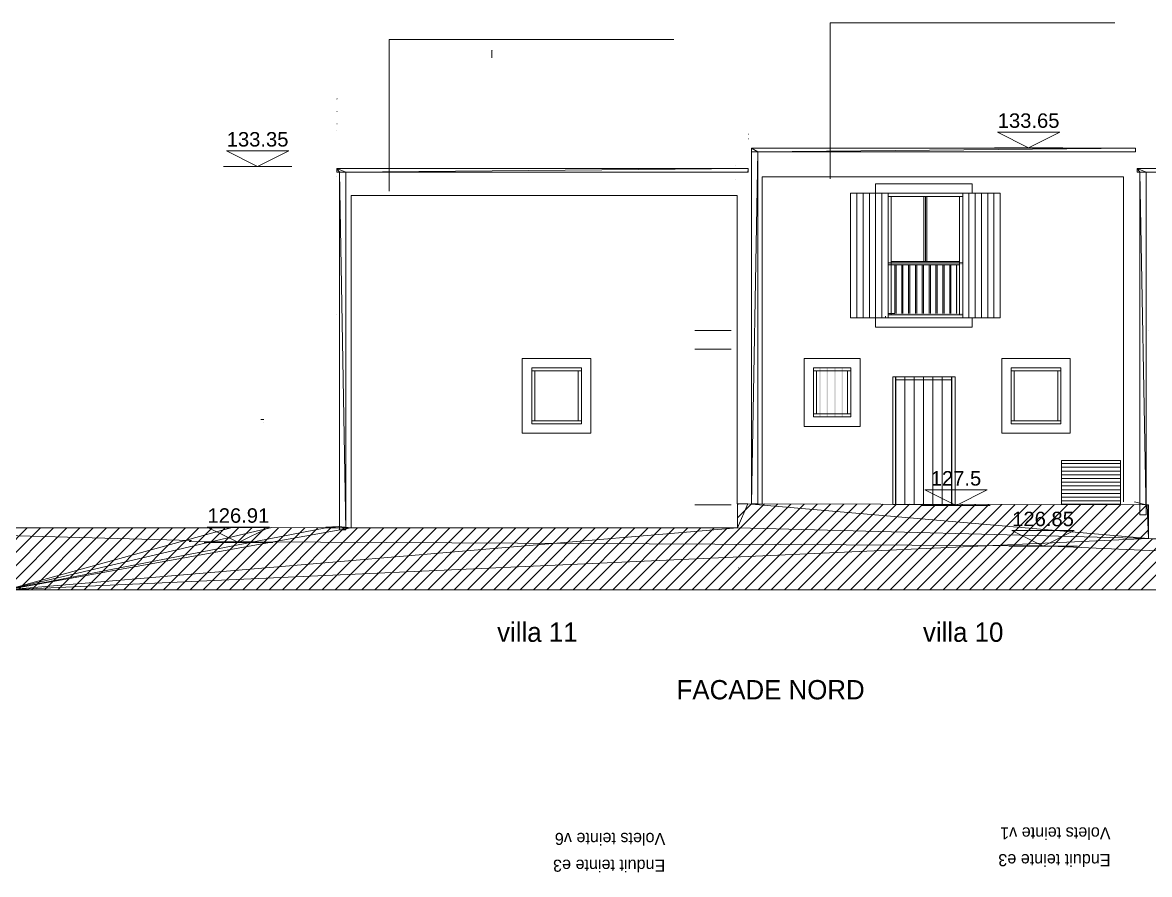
# Model space of a CAD drawing. Header units: metres. Extents: x 1.8 to 61.8, y -53.3 to -11.3.
# Drawn here: x 13.11 to 22.16, y -46.9 to -40.06 of the extents above; entities that cross this region are included whole.
import ezdxf
from ezdxf.enums import TextEntityAlignment as Align
from ezdxf.lldxf.tags import DXFTag

# ---------------------------------------------------------------- set-up
doc = ezdxf.new("R2010")
doc.units = ezdxf.units.M
doc.header["$MEASUREMENT"] = 0
for name, color, linetype in [('Calque commun', 7, 'Continuous'), ('Calque79', 7, 'Continuous'), ('Cotations', 7, 'Continuous'), ('Textes', 7, 'Continuous')]:
    doc.layers.add(name, color=color, linetype=linetype)
doc.styles.add('Arial', font='arial.ttf', dxfattribs={"height": 0.231939})
doc.styles.add('Century Gothic', font='GOTHIC.TTF', dxfattribs={"height": 0.310302})
doc.styles.add('Century Gothic2', font='GOTHIC.TTF', dxfattribs={"height": 0.193938})
tags = doc.linetypes.add('HIDDEN', pattern=[0.375, 0.25, -0.125]).pattern_tags.tags
tags[6:7] = [DXFTag(74, 4), DXFTag(75, 0), DXFTag(340, '0'), DXFTag(46, 1.0), DXFTag(50, 0.0), DXFTag(44, 0.0), DXFTag(45, 0.0)]
tags[4:5] = [DXFTag(74, 4), DXFTag(75, 0), DXFTag(340, '0'), DXFTag(46, 1.0), DXFTag(50, 0.0), DXFTag(44, 0.0), DXFTag(45, 0.0)]

# ---------------------------------------------------------------- blocks, each defined once
blk = doc.blocks.new('hatch')
at = {"layer": 'Calque commun', "color": 8, "linetype": 'Continuous', "lineweight": 9}
for p, q in [((-52.016, 28.124), (-52.016, 26.124)), ((-51.916, 28.124), (-51.916, 26.124)), ((-51.816, 28.124), (-51.816, 26.124)), ((-51.716, 28.124), (-51.716, 26.124)), ((-51.616, 28.124), (-51.616, 26.124)), ((-51.516, 28.124), (-51.516, 26.124))]:
    blk.add_line(p, q, dxfattribs=at)
mesh = blk.add_polyface(dxfattribs=at)
corners = [(-52.116, 28.124), (-52.116, 26.124), (-51.516, 26.124), (-51.516, 28.124)]
mesh.append_faces([[corners[k] for k in face] for face in [(0, 1, 2, 3)]], dxfattribs={"color": 8})
blk = doc.blocks.new('hatch2')
at = {"layer": 'Calque commun', "color": 8, "linetype": 'Continuous', "lineweight": 9}
for p, q in [((-53.816, 26.124), (-53.816, 28.124)), ((-53.716, 26.124), (-53.716, 28.124)), ((-53.616, 26.124), (-53.616, 28.124)), ((-53.516, 26.124), (-53.516, 28.124)), ((-53.416, 26.124), (-53.416, 28.124)), ((-53.316, 26.124), (-53.316, 28.124))]:
    blk.add_line(p, q, dxfattribs=at)
mesh = blk.add_polyface(dxfattribs=at)
corners = [(-53.316, 28.124), (-53.916, 28.124), (-53.916, 26.124), (-53.316, 26.124)]
mesh.append_faces([[corners[k] for k in face] for face in [(0, 1, 2, 3)]], dxfattribs={"color": 8})
blk = doc.blocks.new('hatch12')
at = {"layer": 'Calque commun', "color": 8, "linetype": 'Continuous', "lineweight": 9}
for p, q in [((-53.198, 23.128), (-53.198, 25.178)), ((-53.048, 23.128), (-53.048, 25.178)), ((-52.898, 23.128), (-52.898, 25.178)), ((-52.748, 23.128), (-52.748, 25.178)), ((-52.598, 23.128), (-52.598, 25.178)), ((-52.448, 23.128), (-52.448, 25.178)), ((-52.298, 23.128), (-52.298, 25.178))]:
    blk.add_line(p, q, dxfattribs=at)
at = {"layer": 'Calque commun', "color": 8, "linetype": 'Continuous', "lineweight": 18}
mesh = blk.add_polyface(dxfattribs=at)
corners = [(-53.24, 25.178), (-53.24, 23.128), (-52.24, 23.128), (-52.24, 25.178)]
mesh.append_faces([[corners[k] for k in face] for face in [(0, 1, 2, 3)]], dxfattribs={"color": 8})
blk = doc.blocks.new('Block4')
at = {"layer": 'Calque commun', "color": 0, "linetype": 'Continuous', "lineweight": 9}
blk.add_line((-0.55, 0), (0.55, 0), dxfattribs=at)
blk.add_polyline3d([(-0.5, 0.25, 0), (0, 0, 0), (0.5, 0.25, 0), (-0.5, 0.25, 0)], dxfattribs=at)
blk = doc.blocks.new('Lvl1')
at = {"layer": 'Calque commun', "color": 0, "linetype": 'ByBlock', "lineweight": -2}
blk.add_blockref('Block4', (0, 0), dxfattribs=at)
blk = doc.blocks.new('FACADE VILLA 9 10 11-2')
at = {"layer": 'Cotations', "color": 250, "linetype": 'ByBlock', "lineweight": -2}
blk.add_blockref('Lvl1', (-63.437, 28.555), dxfattribs=at)
at = {"layer": 'Cotations', "color": 212, "linetype": 'ByBlock', "lineweight": -2, "style": 'Arial'}
blk.add_text('133.35', height=0.2319, dxfattribs=at).set_placement((-63.438, 28.805), align=Align.BOTTOM_CENTER)
blk = doc.blocks.new('FACADE VILLA 9 10 11-3')
at = {"layer": 'Cotations', "color": 250, "linetype": 'ByBlock', "lineweight": -2}
blk.add_blockref('Lvl1', (-51.058, 28.855), dxfattribs=at)
at = {"layer": 'Cotations', "color": 212, "linetype": 'ByBlock', "lineweight": -2, "style": 'Arial'}
blk.add_text('133.65', height=0.2319, dxfattribs=at).set_placement((-51.059, 29.105), align=Align.BOTTOM_CENTER)
blk = doc.blocks.new('hatch18')
at = {"layer": 'Calque commun', "color": 11, "linetype": 'Continuous', "lineweight": 9}
for p, q in [((-50.532, 23.786), (-49.582, 23.786)), ((-50.532, 23.726), (-49.582, 23.726)), ((-50.532, 23.666), (-49.582, 23.666)), ((-50.532, 23.606), (-49.582, 23.606)), ((-50.532, 23.546), (-49.582, 23.546)), ((-50.532, 23.486), (-49.582, 23.486)), ((-50.532, 23.426), (-49.582, 23.426)), ((-50.532, 23.366), (-49.582, 23.366)), ((-50.532, 23.306), (-49.582, 23.306)), ((-50.532, 23.246), (-49.582, 23.246)), ((-50.532, 23.186), (-49.582, 23.186))]:
    blk.add_line(p, q, dxfattribs=at)
mesh = blk.add_polyface(dxfattribs=at)
corners = [(-50.532, 23.832), (-49.582, 23.832), (-49.582, 23.132), (-50.532, 23.132)]
mesh.append_faces([[corners[k] for k in face] for face in [(0, 1, 2, 3)]], dxfattribs={"color": 11})
blk = doc.blocks.new('FACADE VILLA 9 10 11-13')
at = {"layer": 'Cotations', "color": 250, "linetype": 'ByBlock', "lineweight": -2}
blk.add_blockref('Lvl1', (-52.224, 23.113), dxfattribs=at)
at = {"layer": 'Cotations', "color": 212, "linetype": 'ByBlock', "lineweight": -2, "style": 'Arial'}
blk.add_text('127.5', height=0.2319, dxfattribs=at).set_placement((-52.225, 23.363), align=Align.BOTTOM_CENTER)
blk = doc.blocks.new('FACADE VILLA 9 10 11-14')
at = {"layer": 'Cotations', "color": 250, "linetype": 'ByBlock', "lineweight": -2}
blk.add_blockref('Lvl1', (-50.826, 22.461), dxfattribs=at)
at = {"layer": 'Cotations', "color": 212, "linetype": 'ByBlock', "lineweight": -2, "style": 'Arial'}
blk.add_text('126.85', height=0.2319, dxfattribs=at).set_placement((-50.827, 22.711), align=Align.BOTTOM_CENTER)
blk = doc.blocks.new('FACADE VILLA 9 10 11-15')
at = {"layer": 'Cotations', "color": 250, "linetype": 'ByBlock', "lineweight": -2}
blk.add_blockref('Lvl1', (-63.745, 22.516), dxfattribs=at)
at = {"layer": 'Cotations', "color": 212, "linetype": 'ByBlock', "lineweight": -2, "style": 'Arial'}
blk.add_text('126.91', height=0.2319, dxfattribs=at).set_placement((-63.746, 22.766), align=Align.BOTTOM_CENTER)
blk = doc.blocks.new('hatch23')
at = {"layer": 'Calque commun', "color": 7, "linetype": 'Continuous', "lineweight": 9}
for p, q in [((-55.298, 23.137), (-56.675, 21.761)), ((-55.087, 23.137), (-56.462, 21.761)), ((-54.875, 23.136), (-56.25, 21.761)), ((-54.663, 23.136), (-56.038, 21.761)), ((-54.452, 23.135), (-55.826, 21.761)), ((-55.723, 23.137), (-55.735, 23.124)), ((-55.51, 23.137), (-55.735, 22.912)), ((-54.24, 23.135), (-55.614, 21.761)), ((-54.028, 23.134), (-55.402, 21.761)), ((-53.817, 23.134), (-55.19, 21.761)), ((-53.605, 23.133), (-54.978, 21.761)), ((-53.393, 23.133), (-54.765, 21.761)), ((-53.181, 23.133), (-54.553, 21.761)), ((-52.97, 23.132), (-54.341, 21.761)), ((-52.758, 23.132), (-54.129, 21.761)), ((-52.546, 23.131), (-53.917, 21.761)), ((-52.335, 23.131), (-53.705, 21.761)), ((-52.123, 23.13), (-53.493, 21.761)), ((-51.911, 23.13), (-53.281, 21.761)), ((-51.7, 23.13), (-53.068, 21.761)), ((-51.488, 23.129), (-52.856, 21.761)), ((-51.276, 23.129), (-52.644, 21.761)), ((-51.065, 23.128), (-52.432, 21.761)), ((-50.853, 23.128), (-52.22, 21.761)), ((-50.641, 23.127), (-52.008, 21.761)), ((-50.429, 23.127), (-51.796, 21.761)), ((-50.218, 23.126), (-51.583, 21.761)), ((-50.006, 23.126), (-51.371, 21.761)), ((-49.794, 23.126), (-51.159, 21.761)), ((-49.583, 23.125), (-50.947, 21.761)), ((-49.371, 23.125), (-50.735, 21.761)), ((-49.159, 23.124), (-50.523, 21.761)), ((-49.135, 22.936), (-50.311, 21.761)), ((-66.926, 22.752), (-67.472, 22.207)), ((-66.714, 22.752), (-67.472, 21.994)), ((-66.502, 22.752), (-67.472, 21.782)), ((-67.139, 22.752), (-67.471, 22.419)), ((-66.29, 22.752), (-67.281, 21.761)), ((-66.078, 22.752), (-67.069, 21.761)), ((-65.866, 22.752), (-66.857, 21.761)), ((-65.654, 22.752), (-66.645, 21.761)), ((-65.442, 22.752), (-66.433, 21.761)), ((-65.229, 22.752), (-66.22, 21.761)), ((-65.017, 22.752), (-66.008, 21.761)), ((-64.805, 22.752), (-65.796, 21.761)), ((-64.593, 22.752), (-65.584, 21.761)), ((-64.381, 22.752), (-65.372, 21.761)), ((-64.169, 22.752), (-65.16, 21.761)), ((-63.957, 22.752), (-64.948, 21.761)), ((-63.744, 22.753), (-64.736, 21.761)), ((-63.53, 22.754), (-64.523, 21.761)), ((-63.316, 22.756), (-64.311, 21.761)), ((-63.104, 22.756), (-64.099, 21.761)), ((-62.893, 22.755), (-63.887, 21.761)), ((-62.682, 22.754), (-63.675, 21.761)), ((-62.471, 22.753), (-63.463, 21.761)), ((-62.244, 22.768), (-63.251, 21.761)), ((-62.036, 22.763), (-63.039, 21.761)), ((-61.835, 22.752), (-62.826, 21.761)), ((-61.623, 22.752), (-62.614, 21.761)), ((-61.411, 22.752), (-62.402, 21.761)), ((-61.199, 22.752), (-62.19, 21.761)), ((-60.987, 22.752), (-61.978, 21.761)), ((-60.775, 22.752), (-61.766, 21.761)), ((-60.563, 22.752), (-61.554, 21.761)), ((-60.35, 22.752), (-61.341, 21.761)), ((-60.138, 22.752), (-61.129, 21.761)), ((-59.926, 22.752), (-60.917, 21.761)), ((-59.714, 22.752), (-60.705, 21.761)), ((-59.502, 22.752), (-60.493, 21.761)), ((-59.29, 22.752), (-60.281, 21.761)), ((-59.078, 22.752), (-60.069, 21.761)), ((-58.865, 22.752), (-59.857, 21.761)), ((-58.653, 22.752), (-59.644, 21.761)), ((-58.441, 22.752), (-59.432, 21.761)), ((-58.229, 22.752), (-59.22, 21.761)), ((-58.017, 22.752), (-59.008, 21.761)), ((-57.805, 22.752), (-58.796, 21.761)), ((-57.593, 22.752), (-58.584, 21.761)), ((-57.381, 22.752), (-58.372, 21.761)), ((-57.168, 22.752), (-58.16, 21.761)), ((-56.956, 22.752), (-57.947, 21.761)), ((-56.744, 22.752), (-57.735, 21.761)), ((-56.532, 22.752), (-57.523, 21.761)), ((-56.32, 22.752), (-57.311, 21.761)), ((-56.108, 22.752), (-57.099, 21.761)), ((-55.896, 22.752), (-56.887, 21.761)), ((-49.135, 22.724), (-50.099, 21.761)), ((-49.068, 22.579), (-49.886, 21.761)), ((-48.865, 22.57), (-49.674, 21.761)), ((-48.662, 22.561), (-49.462, 21.761)), ((-48.459, 22.552), (-49.25, 21.761))]:
    blk.add_line(p, q, dxfattribs=at)
at = {"layer": 'Calque commun', "color": 7, "linetype": 'Continuous', "lineweight": 18}
mesh = blk.add_polyface(dxfattribs=at)
corners = [(-49.135, 22.582), (-55.735, 22.752), (-67.472, 21.761), (-42.716, 22.323), (-42.716, 22.323), (-39.84, 21.761), (-62.134, 22.774), (-62.341, 22.762), (-62.341, 22.752), (-39.845, 22.115), (-61.934, 22.752), (-45.202, 22.409), (-63.208, 22.757), (-44.309, 22.395), (-63.865, 22.752), (-67.471, 22.752), (-49.135, 23.124), (-49.158, 23.124), (-55.569, 23.138), (-55.735, 23.137)]
mesh.append_faces([[corners[k] for k in face] for face in [(0, 5, 11)]], dxfattribs={"vtx0": -1, "vtx1": -1, "color": 7})
mesh.append_faces([[corners[k] for k in face] for face in [(0, 1, 2), (8, 2, 10), (0, 18, 1)]], dxfattribs={"vtx0": -1, "vtx1": -1, "vtx2": -1, "color": 7})
mesh.append_faces([[corners[k] for k in face] for face in [(5, 13, 11), (0, 2, 5), (0, 17, 18)]], dxfattribs={"vtx0": -1, "vtx2": -1, "color": 7})
mesh.append_faces([[corners[k] for k in face] for face in [(9, 3, 5), (19, 1, 18)]], dxfattribs={"vtx1": -1, "color": 7})
mesh.append_faces([[corners[k] for k in face] for face in [(3, 4, 5), (1, 10, 2), (8, 12, 2), (4, 13, 5), (10, 6, 8), (12, 14, 2)]], dxfattribs={"vtx1": -1, "vtx2": -1, "color": 7})
mesh.append_faces([[corners[k] for k in face] for face in [(6, 7, 8), (14, 15, 2), (0, 16, 17)]], dxfattribs={"vtx2": -1, "color": 7})
blk = doc.blocks.new('FACADE VILLA 9 10 11-30')
at = {"layer": 'Calque commun', "color": 7, "linetype": 'Continuous', "lineweight": 9}
for p, q in [((-59.676, 30.42), (-59.677, 30.414)), ((-59.677, 30.405), (-59.677, 30.414)), ((-59.677, 30.405), (-59.677, 30.394)), ((-59.676, 30.423), (-59.676, 30.423)), ((-59.676, 30.423), (-59.676, 30.423)), ((-59.676, 30.423), (-59.676, 30.42)), ((-59.676, 30.42), (-59.676, 30.423)), ((-59.671, 30.423), (-59.671, 30.42)), ((-59.666, 30.42), (-59.667, 30.423)), ((-59.677, 30.344), (-59.678, 30.322)), ((-59.678, 30.322), (-59.678, 30.298)), ((-59.677, 30.394), (-59.677, 30.38)), ((-59.677, 30.38), (-59.677, 30.38)), ((-59.677, 30.38), (-59.677, 30.38)), ((-59.677, 30.38), (-59.677, 30.363)), ((-59.677, 30.363), (-59.677, 30.363)), ((-59.677, 30.363), (-59.677, 30.344)), ((-62.167, 29.635), (-62.162, 29.647)), ((-62.167, 29.439), (-62.162, 29.439)), ((-62.167, 29.239), (-62.162, 29.239)), ((-55.562, 29.075), (-55.557, 29.075)), ((-55.557, 29), (-55.562, 29)), ((-55.762, 28.575), (-55.762, 28.574)), ((-55.571, 28.48), (-55.558, 28.48)), ((-62.167, 28.389), (-62.167, 28.389)), ((-62.167, 28.389), (-62.167, 28.389)), ((-62.167, 28.389), (-62.167, 28.389)), ((-62.167, 28.389), (-62.167, 28.389)), ((-53.516, 28.124), (-53.316, 28.124)), ((-53.316, 28.124), (-52.116, 28.124)), ((-53.316, 26.124), (-53.316, 28.124)), ((-52.166, 28.074), (-53.316, 28.074)), ((-53.266, 28.074), (-53.266, 27.028)), ((-52.741, 28.074), (-52.741, 27.028)), ((-52.716, 28.074), (-52.716, 27.028)), ((-52.691, 28.074), (-52.691, 27.028)), ((-52.166, 28.074), (-52.166, 26.174)), ((-52.116, 28.074), (-52.166, 28.074)), ((-52.116, 28.124), (-52.116, 26.149)), ((-52.116, 28.124), (-51.916, 28.124)), ((-53.316, 27.008), (-52.316, 27.008)), ((-53.206, 26.978), (-53.316, 26.978)), ((-52.741, 27.028), (-53.266, 27.028)), ((-53.266, 27.028), (-53.266, 26.978)), ((-52.166, 26.978), (-53.266, 26.978)), ((-53.266, 26.978), (-53.266, 26.978)), ((-53.266, 26.978), (-53.266, 26.978)), ((-53.266, 26.978), (-53.266, 26.174)), ((-53.206, 26.978), (-53.206, 26.196)), ((-53.186, 26.978), (-53.186, 26.196)), ((-53.096, 27.008), (-52.116, 27.008)), ((-53.096, 26.978), (-53.096, 26.196)), ((-53.076, 26.978), (-53.076, 26.196)), ((-52.986, 26.978), (-52.986, 26.196)), ((-52.986, 26.978), (-52.986, 26.196)), ((-52.966, 26.978), (-52.966, 26.196)), ((-52.966, 26.978), (-52.966, 26.196)), ((-52.876, 26.978), (-52.876, 26.196)), ((-52.876, 26.978), (-52.876, 26.196)), ((-52.856, 26.978), (-52.856, 26.196)), ((-52.856, 26.978), (-52.856, 26.196)), ((-52.766, 26.978), (-52.766, 26.196)), ((-52.766, 26.978), (-52.766, 26.196)), ((-52.746, 26.978), (-52.746, 26.196)), ((-52.746, 26.978), (-52.746, 26.196)), ((-52.716, 27.028), (-52.741, 27.028)), ((-52.166, 27.028), (-52.716, 27.028)), ((-52.656, 26.978), (-52.656, 26.196)), ((-52.656, 26.978), (-52.656, 26.196)), ((-52.636, 26.978), (-52.636, 26.196)), ((-52.636, 26.978), (-52.636, 26.196)), ((-52.546, 26.978), (-52.546, 26.196)), ((-52.546, 26.978), (-52.546, 26.196)), ((-52.526, 26.978), (-52.526, 26.196)), ((-52.526, 26.978), (-52.526, 26.196)), ((-52.436, 26.978), (-52.436, 26.196)), ((-52.436, 26.978), (-52.436, 26.196)), ((-52.416, 26.978), (-52.416, 26.196)), ((-52.326, 26.978), (-52.326, 26.196)), ((-52.306, 26.978), (-52.306, 26.196)), ((-52.216, 26.978), (-52.216, 26.196)), ((-53.356, 26.149), (-53.356, 26.124)), ((-53.206, 26.196), (-53.316, 26.196)), ((-53.316, 26.174), (-52.166, 26.174)), ((-53.266, 26.174), (-53.316, 26.174)), ((-52.116, 26.174), (-53.266, 26.174)), ((-52.166, 26.174), (-52.116, 26.174)), ((-52.116, 26.149), (-52.116, 26.124)), ((-49.136, 25.924), (-49.136, 25.924)), ((-59.035, 25.324), (-59.035, 24.424)), ((-58.24, 25.324), (-59.035, 25.324)), ((-59.035, 25.324), (-59.035, 25.324)), ((-59.035, 25.324), (-59.035, 24.424)), ((-59.035, 25.324), (-59.035, 25.324)), ((-58.24, 25.324), (-59.035, 25.324)), ((-58.985, 25.274), (-59.035, 25.274)), ((-58.815, 25.274), (-59.035, 25.274)), ((-58.985, 25.274), (-58.985, 24.474)), ((-58.29, 25.274), (-58.985, 25.274)), ((-58.985, 25.274), (-58.985, 24.474)), ((-58.84, 25.324), (-58.84, 25.324)), ((-58.24, 25.324), (-58.84, 25.324)), ((-58.84, 25.324), (-58.24, 25.324)), ((-58.79, 25.274), (-58.84, 25.274)), ((-58.84, 25.274), (-58.79, 25.274)), ((-58.29, 25.274), (-58.815, 25.274)), ((-58.815, 25.274), (-58.815, 25.274)), ((-58.815, 25.274), (-58.815, 25.274)), ((-58.29, 25.274), (-58.79, 25.274)), ((-58.79, 25.274), (-58.29, 25.274)), ((-58.24, 25.274), (-58.29, 25.274)), ((-58.29, 25.274), (-58.29, 24.474)), ((-58.24, 25.274), (-58.29, 25.274)), ((-58.29, 25.274), (-58.29, 24.474)), ((-58.24, 25.274), (-58.29, 25.274)), ((-58.29, 25.274), (-58.24, 25.274)), ((-58.29, 25.274), (-58.29, 24.474)), ((-58.24, 25.324), (-58.24, 24.424)), ((-58.24, 24.424), (-58.24, 25.324)), ((-54.515, 25.324), (-54.515, 25.324)), ((-53.915, 25.324), (-54.515, 25.324)), ((-54.515, 24.533), (-54.515, 25.324)), ((-54.515, 25.324), (-53.915, 25.324)), ((-54.465, 25.274), (-54.515, 25.274)), ((-54.515, 25.274), (-54.465, 25.274)), ((-53.965, 25.274), (-54.465, 25.274)), ((-54.465, 24.583), (-54.465, 25.274)), ((-54.465, 25.274), (-53.965, 25.274)), ((-53.915, 25.274), (-53.965, 25.274)), ((-53.965, 25.274), (-53.915, 25.274)), ((-53.965, 25.274), (-53.965, 24.583)), ((-53.915, 24.533), (-53.915, 25.324)), ((-53.24, 23.128), (-53.24, 25.178)), ((-53.24, 25.178), (-53.24, 25.178)), ((-53.24, 25.178), (-53.24, 25.178)), ((-52.24, 25.178), (-53.24, 25.178)), ((-53.19, 25.128), (-53.19, 25.178)), ((-52.29, 23.128), (-52.29, 25.178)), ((-52.24, 23.128), (-52.24, 25.178)), ((-51.34, 25.324), (-51.34, 25.324)), ((-51.34, 25.324), (-51.34, 24.424)), ((-51.34, 25.324), (-51.34, 25.324)), ((-50.54, 25.324), (-51.34, 25.324)), ((-50.715, 25.274), (-51.34, 25.274)), ((-51.29, 25.274), (-51.29, 24.474)), ((-50.74, 25.324), (-50.74, 25.324)), ((-50.54, 25.324), (-50.74, 25.324)), ((-50.74, 25.324), (-50.54, 25.324)), ((-50.69, 25.274), (-50.74, 25.274)), ((-50.74, 25.274), (-50.69, 25.274)), ((-50.59, 25.274), (-50.715, 25.274)), ((-50.715, 25.274), (-50.715, 25.274)), ((-50.715, 25.274), (-50.715, 25.274)), ((-50.59, 25.274), (-50.69, 25.274)), ((-50.69, 25.274), (-50.59, 25.274)), ((-50.54, 25.274), (-50.59, 25.274)), ((-50.59, 25.274), (-50.59, 24.474)), ((-50.54, 25.274), (-50.59, 25.274)), ((-50.59, 25.274), (-50.54, 25.274)), ((-50.59, 25.274), (-50.59, 24.474)), ((-50.54, 25.324), (-50.54, 24.424)), ((-50.54, 24.424), (-50.54, 25.324)), ((-53.19, 23.128), (-53.19, 25.128)), ((-52.29, 25.128), (-53.19, 25.128)), ((-63.386, 24.493), (-63.336, 24.493)), ((-63.336, 24.443), (-63.336, 24.443)), ((-59.035, 24.474), (-58.29, 24.474)), ((-59.035, 24.474), (-58.865, 24.474)), ((-58.865, 24.474), (-58.815, 24.474)), ((-58.815, 24.474), (-58.815, 24.474)), ((-58.815, 24.474), (-58.815, 24.474)), ((-58.815, 24.474), (-58.24, 24.474)), ((-58.29, 24.474), (-58.24, 24.474)), ((-54.515, 24.583), (-53.915, 24.583)), ((-54.515, 24.533), (-53.915, 24.533)), ((-51.34, 24.474), (-50.765, 24.474)), ((-50.765, 24.474), (-50.715, 24.474)), ((-50.715, 24.474), (-50.54, 24.474)), ((-58.24, 24.424), (-59.035, 24.424)), ((-58.24, 24.424), (-59.035, 24.424)), ((-50.54, 24.424), (-51.34, 24.424)), ((-49.194, 23.128), (-49.358, 23.173)), ((-49.364, 23.158), (-49.364, 23.158)), ((-49.364, 23.158), (-49.364, 23.158)), ((-49.2, 23.128), (-49.2, 23.128)), ((-49.2, 23.128), (-49.2, 23.128)), ((-49.2, 23.128), (-49.2, 23.128)), ((-49.2, 23.128), (-49.2, 23.128)), ((-55.714, 22.113), (-55.717, 22.113))]:
    blk.add_line(p, q, dxfattribs=at)
at = {"layer": 'Calque commun', "color": 23, "linetype": 'Continuous', "lineweight": -2}
for p, q in [((-62.169, 29.132), (-62.169, 29.132)), ((-55.764, 28.347), (-55.764, 28.347)), ((-62.169, 26.179), (-62.169, 26.179)), ((-62.169, 26.179), (-62.169, 26.179))]:
    blk.add_line(p, q, dxfattribs=at)
at = {"layer": 'Calque commun', "color": 7, "linetype": 'Continuous', "lineweight": -2}
blk.add_line((-55.569, 28.5), (-55.569, 28.5), dxfattribs=at)
at = {"layer": 'Calque commun', "color": 26, "linetype": 'HIDDEN', "lineweight": 18}
blk.add_line((-64.499, 22.553), (-67.486, 22.633), dxfattribs=at)
at = {"layer": 'Calque commun', "color": 26, "linetype": 'HIDDEN', "lineweight": 18, "flags": 128}
blk.add_lwpolyline([(-64.499, 22.553), (-64.534, 22.536), (-50.827, 22.463), (-45.712, 22.239), (-39.897, 22.114)], dxfattribs=at)
at = {"layer": 'Calque commun', "color": 5, "linetype": 'Continuous', "lineweight": 18}
for points in [[(-49.675, 30.86, 0), (-54.246, 30.86, 0), (-54.246, 28.357, 0)], [(-56.755, 30.59, 0), (-61.326, 30.59, 0), (-61.326, 28.156, 0)]]:
    blk.add_polyline3d(points, dxfattribs=at)
at = {"layer": 'Calque commun', "color": 5, "linetype": 'Continuous', "lineweight": 9}
for points in [[(-55.335, 23.137, 0), (-55.335, 28.386, 0), (-49.536, 28.386, 0), (-49.536, 23.173, 0)], [(-61.935, 22.752, 0), (-61.935, 28.086, 0), (-55.736, 28.086, 0), (-55.736, 23.137, 0)]]:
    blk.add_polyline3d(points, dxfattribs=at)
at = {"layer": 'Calque commun', "color": 18, "linetype": 'Continuous', "lineweight": 9}
for points in [[(-53.316, 27.008), (-52.316, 27.008), (-53.316, 26.978), (-52.316, 26.978)], [(-53.186, 26.978), (-53.206, 26.978), (-53.186, 26.196), (-53.206, 26.196)], [(-53.096, 27.008), (-52.116, 27.008), (-53.096, 26.978), (-52.116, 26.978)], [(-53.076, 26.978), (-53.096, 26.978), (-53.076, 26.196), (-53.096, 26.196)], [(-52.966, 26.978), (-52.986, 26.978), (-52.966, 26.196), (-52.986, 26.196)], [(-52.966, 26.978), (-52.986, 26.978), (-52.966, 26.196), (-52.986, 26.196)], [(-52.856, 26.978), (-52.876, 26.978), (-52.856, 26.196), (-52.876, 26.196)], [(-52.856, 26.978), (-52.876, 26.978), (-52.856, 26.196), (-52.876, 26.196)], [(-52.746, 26.978), (-52.766, 26.978), (-52.746, 26.196), (-52.766, 26.196)], [(-52.746, 26.978), (-52.766, 26.978), (-52.746, 26.196), (-52.766, 26.196)], [(-52.636, 26.978), (-52.656, 26.978), (-52.636, 26.196), (-52.656, 26.196)], [(-52.636, 26.978), (-52.656, 26.978), (-52.636, 26.196), (-52.656, 26.196)], [(-52.526, 26.978), (-52.546, 26.978), (-52.526, 26.196), (-52.546, 26.196)], [(-52.526, 26.978), (-52.546, 26.978), (-52.526, 26.196), (-52.546, 26.196)], [(-52.416, 26.978), (-52.436, 26.978), (-52.416, 26.196), (-52.436, 26.196)], [(-52.416, 26.978), (-52.436, 26.978), (-52.416, 26.196), (-52.436, 26.196)], [(-52.306, 26.978), (-52.326, 26.978), (-52.306, 26.196), (-52.326, 26.196)], [(-52.196, 26.978), (-52.216, 26.978), (-52.196, 26.196), (-52.216, 26.196)], [(-53.316, 26.196), (-52.316, 26.196), (-53.316, 26.166), (-52.316, 26.166)], [(-53.096, 26.196), (-52.116, 26.196), (-53.096, 26.166), (-52.116, 26.166)]]:
    blk.add_trace(points, dxfattribs=at)
at = {"layer": 'Calque commun', "color": 18, "linetype": 'Continuous', "lineweight": 18}
for points in [[(-54.399, 24.539), (-54.399, 25.33), (-54.419, 24.539), (-54.419, 25.33)], [(-54.279, 24.539), (-54.279, 25.33), (-54.299, 24.539), (-54.299, 25.33)], [(-54.159, 24.539), (-54.159, 25.33), (-54.179, 24.539), (-54.179, 25.33)], [(-54.038, 24.539), (-54.038, 25.33), (-54.058, 24.539), (-54.058, 25.33)]]:
    blk.add_trace(points, dxfattribs=at)
at = {"layer": 'Calque79', "color": 7, "linetype": 'Continuous', "lineweight": 9}
for p, q in [((-59.678, 30.322), (-59.678, 30.322)), ((-59.678, 30.322), (-59.678, 30.322)), ((-59.677, 30.363), (-59.677, 30.363)), ((-59.677, 30.344), (-59.677, 30.344)), ((-59.677, 30.344), (-59.677, 30.344))]:
    blk.add_line(p, q, dxfattribs=at)
at = {"layer": 'Cotations', "color": 11, "linetype": 'HIDDEN', "lineweight": 18}
for p, q in [((-56.417, 25.924), (-55.833, 25.924)), ((-56.417, 25.624), (-55.833, 25.624)), ((-56.417, 23.124), (-55.833, 23.124))]:
    blk.add_line(p, q, dxfattribs=at)
at = {"layer": 'Calque commun', "color": 0, "linetype": 'ByBlock', "lineweight": -2}
for name in ['hatch2', 'hatch', 'hatch12', 'hatch18', 'hatch23']:
    blk.add_blockref(name, (0, 0), dxfattribs=at)
at = {"layer": 'Cotations', "color": 212, "linetype": 'ByBlock', "lineweight": -2}
for name in ['FACADE VILLA 9 10 11-3', 'FACADE VILLA 9 10 11-2', 'FACADE VILLA 9 10 11-13', 'FACADE VILLA 9 10 11-15', 'FACADE VILLA 9 10 11-14']:
    blk.add_blockref(name, (0, 0), dxfattribs=at)
at = {"layer": 'Calque commun', "color": 5, "linetype": 'ByBlock', "lineweight": -2, "style": 'Century Gothic'}
blk.add_text('FACADE NORD', height=0.3103, dxfattribs=at).set_placement((-56.711, 19.907), align=Align.BOTTOM_LEFT)
at = {"layer": 'Textes', "color": 5, "linetype": 'ByBlock', "lineweight": -2, "style": 'Century Gothic'}
for s, p in [('villa 11', (-59.592, 20.831)), ('villa 10', (-52.755, 20.831))]:
    blk.add_text(s, height=0.3103, dxfattribs=at).set_placement(p, align=Align.BOTTOM_LEFT)
at = {"layer": 'Textes', "color": 5, "linetype": 'ByBlock', "lineweight": -2, "char_height": 0.19394, "attachment_point": 7, "rotation": 180, "line_spacing_factor": 1.330319, "style": 'Century Gothic2'}
for s, insert in [('Enduit teinte e3\\PVolets teinte v1', (-49.743, 17.949)), ('Enduit teinte e3\\PVolets teinte v6', (-56.892, 17.86))]:
    blk.add_mtext(s, dxfattribs=dict(at, insert=insert))
at = {"layer": 'Calque commun', "color": 8, "linetype": 'Continuous', "lineweight": 9}
mesh = blk.add_polyface(dxfattribs=at)
corners = [(-55.509, 28.849), (-55.409, 28.788), (-55.509, 28.788), (-55.409, 23.137), (-55.509, 23.137), (-49.344, 28.849), (-49.344, 28.788)]
mesh.append_faces([[corners[k] for k in face] for face in [(0, 1, 2)]], dxfattribs={"vtx0": -1, "vtx1": -1, "color": 8})
mesh.append_faces([[corners[k] for k in face] for face in [(0, 5, 1), (4, 2, 1)]], dxfattribs={"vtx1": -1, "vtx2": -1, "color": 8})
mesh.append_faces([[corners[k] for k in face] for face in [(1, 3, 4), (5, 6, 1)]], dxfattribs={"vtx2": -1, "color": 8})
mesh = blk.add_polyface(dxfattribs=at)
corners = [(-62.167, 28.524), (-62.121, 28.463), (-62.167, 28.463), (-62.021, 28.463), (-62.021, 22.723), (-55.561, 28.524), (-55.561, 28.463), (-62.121, 22.723)]
mesh.append_faces([[corners[k] for k in face] for face in [(0, 1, 2)]], dxfattribs={"vtx0": -1, "color": 8})
mesh.append_faces([[corners[k] for k in face] for face in [(0, 3, 1)]], dxfattribs={"vtx0": -1, "vtx1": -1, "vtx2": -1, "color": 8})
mesh.append_faces([[corners[k] for k in face] for face in [(7, 1, 4)]], dxfattribs={"vtx1": -1, "color": 8})
mesh.append_faces([[corners[k] for k in face] for face in [(3, 4, 1), (0, 5, 3)]], dxfattribs={"vtx1": -1, "vtx2": -1, "color": 8})
mesh.append_faces([[corners[k] for k in face] for face in [(5, 6, 3)]], dxfattribs={"vtx2": -1, "color": 8})
mesh = blk.add_polyface(dxfattribs=at)
corners = [(-49.271, 22.963), (-49.271, 28.463), (-49.171, 22.963), (-42.742, 28.463), (-49.171, 28.463), (-42.742, 28.524), (-49.317, 28.524), (-49.317, 28.463)]
mesh.append_faces([[corners[k] for k in face] for face in [(6, 1, 7)]], dxfattribs={"vtx0": -1, "color": 8})
mesh.append_faces([[corners[k] for k in face] for face in [(4, 1, 6)]], dxfattribs={"vtx0": -1, "vtx1": -1, "vtx2": -1, "color": 8})
mesh.append_faces([[corners[k] for k in face] for face in [(4, 6, 5)]], dxfattribs={"vtx0": -1, "vtx2": -1, "color": 8})
mesh.append_faces([[corners[k] for k in face] for face in [(0, 1, 2), (3, 4, 5)]], dxfattribs={"vtx1": -1, "color": 8})
mesh.append_faces([[corners[k] for k in face] for face in [(4, 2, 1)]], dxfattribs={"vtx1": -1, "vtx2": -1, "color": 8})
at = {"layer": 'Calque commun', "color": 7, "linetype": 'Continuous', "lineweight": 9}
mesh = blk.add_polyface(dxfattribs=at)
corners = [(-53.765, 25.474), (-54.665, 25.474), (-54.665, 24.383), (-53.765, 24.383)]
mesh.append_faces([[corners[k] for k in face] for face in [(0, 1, 2, 3)]], dxfattribs={"color": 7})
at = {"layer": 'Cotations', "color": 5, "linetype": 'Continuous', "lineweight": 9}
mesh = blk.add_polyface(dxfattribs=at)
corners = [(-51.966, 28.274), (-53.516, 28.274), (-53.516, 28.124), (-51.966, 28.124)]
mesh.append_faces([[corners[k] for k in face] for face in [(0, 1, 2, 3)]], dxfattribs={"color": 5})
mesh = blk.add_polyface(dxfattribs=at)
corners = [(-51.966, 26.124), (-53.516, 26.124), (-53.516, 25.974), (-51.966, 25.974)]
mesh.append_faces([[corners[k] for k in face] for face in [(0, 1, 2, 3)]], dxfattribs={"color": 5})
mesh = blk.add_polyface(dxfattribs=at)
corners = [(-58.09, 25.474), (-59.19, 25.474), (-59.19, 24.274), (-58.09, 24.274)]
mesh.append_faces([[corners[k] for k in face] for face in [(0, 1, 2, 3)]], dxfattribs={"color": 5})
mesh = blk.add_polyface(dxfattribs=at)
corners = [(-50.39, 25.474), (-51.49, 25.474), (-51.49, 24.274), (-50.39, 24.274)]
mesh.append_faces([[corners[k] for k in face] for face in [(0, 1, 2, 3)]], dxfattribs={"color": 5})

msp = doc.modelspace()

# ---------------------------------------------------------------- block references
at = {"layer": 'Cotations', "color": 0, "linetype": 'ByBlock', "lineweight": -2, "xscale": 0.5, "yscale": 0.5, "zscale": 0.5}
msp.add_blockref('FACADE VILLA 9 10 11-30', (46.7168, -55.4922), dxfattribs=at)

# ---------------------------------------------------------------- meshes
at = {"layer": 'Calque commun', "color": 7, "linetype": 'Continuous', "lineweight": 9}
mesh = msp.add_polyface(dxfattribs=at)
corners = [(61.7636, -11.3086), (1.7636, -11.3086), (1.7636, -53.3086), (61.7636, -53.3086)]
mesh.append_faces([[corners[k] for k in face] for face in [(0, 1, 2, 3)]], dxfattribs={"color": 7})

doc.saveas('drawing.dxf')
